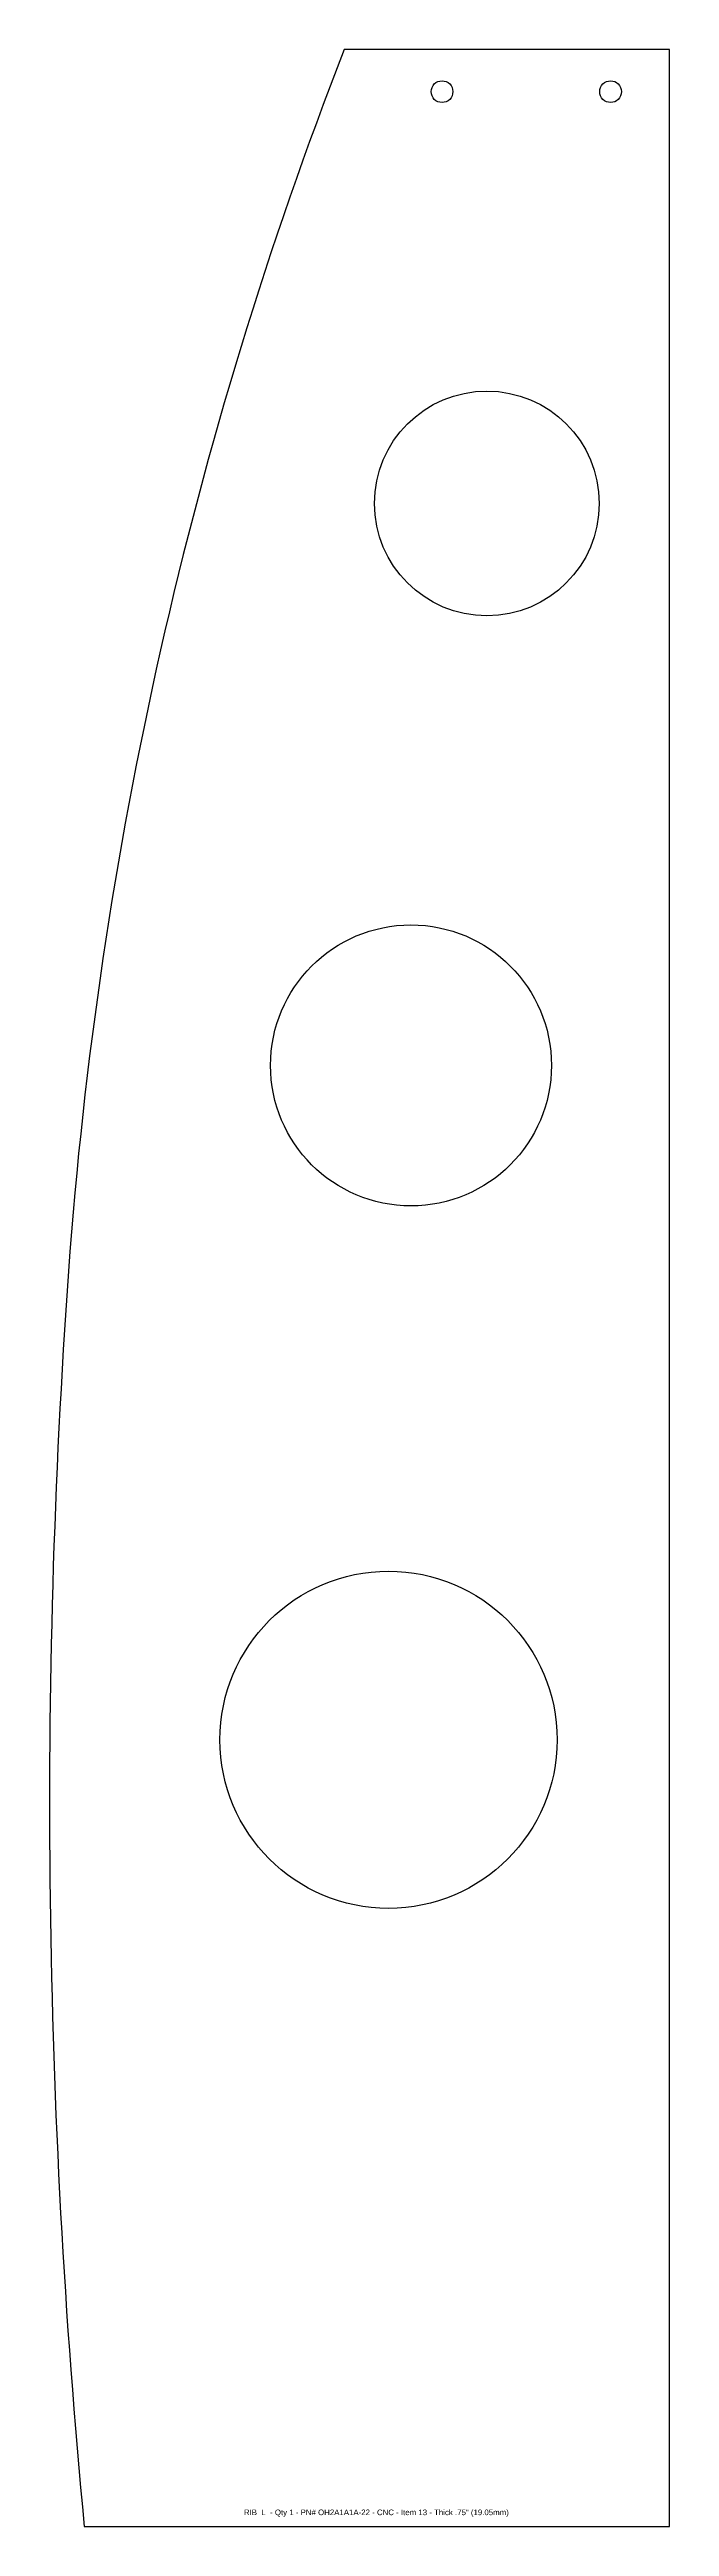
# Model space of a CAD drawing. Header units: inches. Extents: x 14.8 to 20.3, y 2 to 24.1.
import ezdxf

# ---------------------------------------------------------------- set-up
doc = ezdxf.new("R2010")
doc.units = ezdxf.units.IN
doc.header["$MEASUREMENT"] = 0
doc.layers.add('Info', color=4, linetype='Continuous')
doc.styles.add('Annotative', font='arial.ttf')

msp = doc.modelspace()

# ---------------------------------------------------------------- linework, layer by layer
at = {"color": 0, "linetype": 'ByBlock'}
msp.add_lwpolyline([(20.343, 2.033), (20.343, 24.072), (17.449, 24.072, 0.074935), (14.995, 13.203, 0.041826), (15.136, 2.033)], format="xyb", close=True, dxfattribs=at)
for centre, radius in [((18.319, 23.697), 0.0967), ((19.819, 23.697), 0.0967), ((18.718, 20.033), 1), ((18.043, 15.033), 1.25), ((17.843, 9.033), 1.5)]:
    msp.add_circle(centre, radius, dxfattribs=at)

# ---------------------------------------------------------------- texts
at = {"layer": 'Info', "insert": (17.735, 2.184), "char_height": 0.05, "attachment_point": 2, "style": 'Annotative'}
msp.add_mtext_dynamic_manual_height_columns('RIB  L  - Qty 1 - PN# OH2A1A1A-22 - CNC - Item 13 - Thick .75" (19.05mm)', width=5.31726, gutter_width=0.625, heights=[0.083], dxfattribs=at)

doc.saveas('drawing.dxf')
